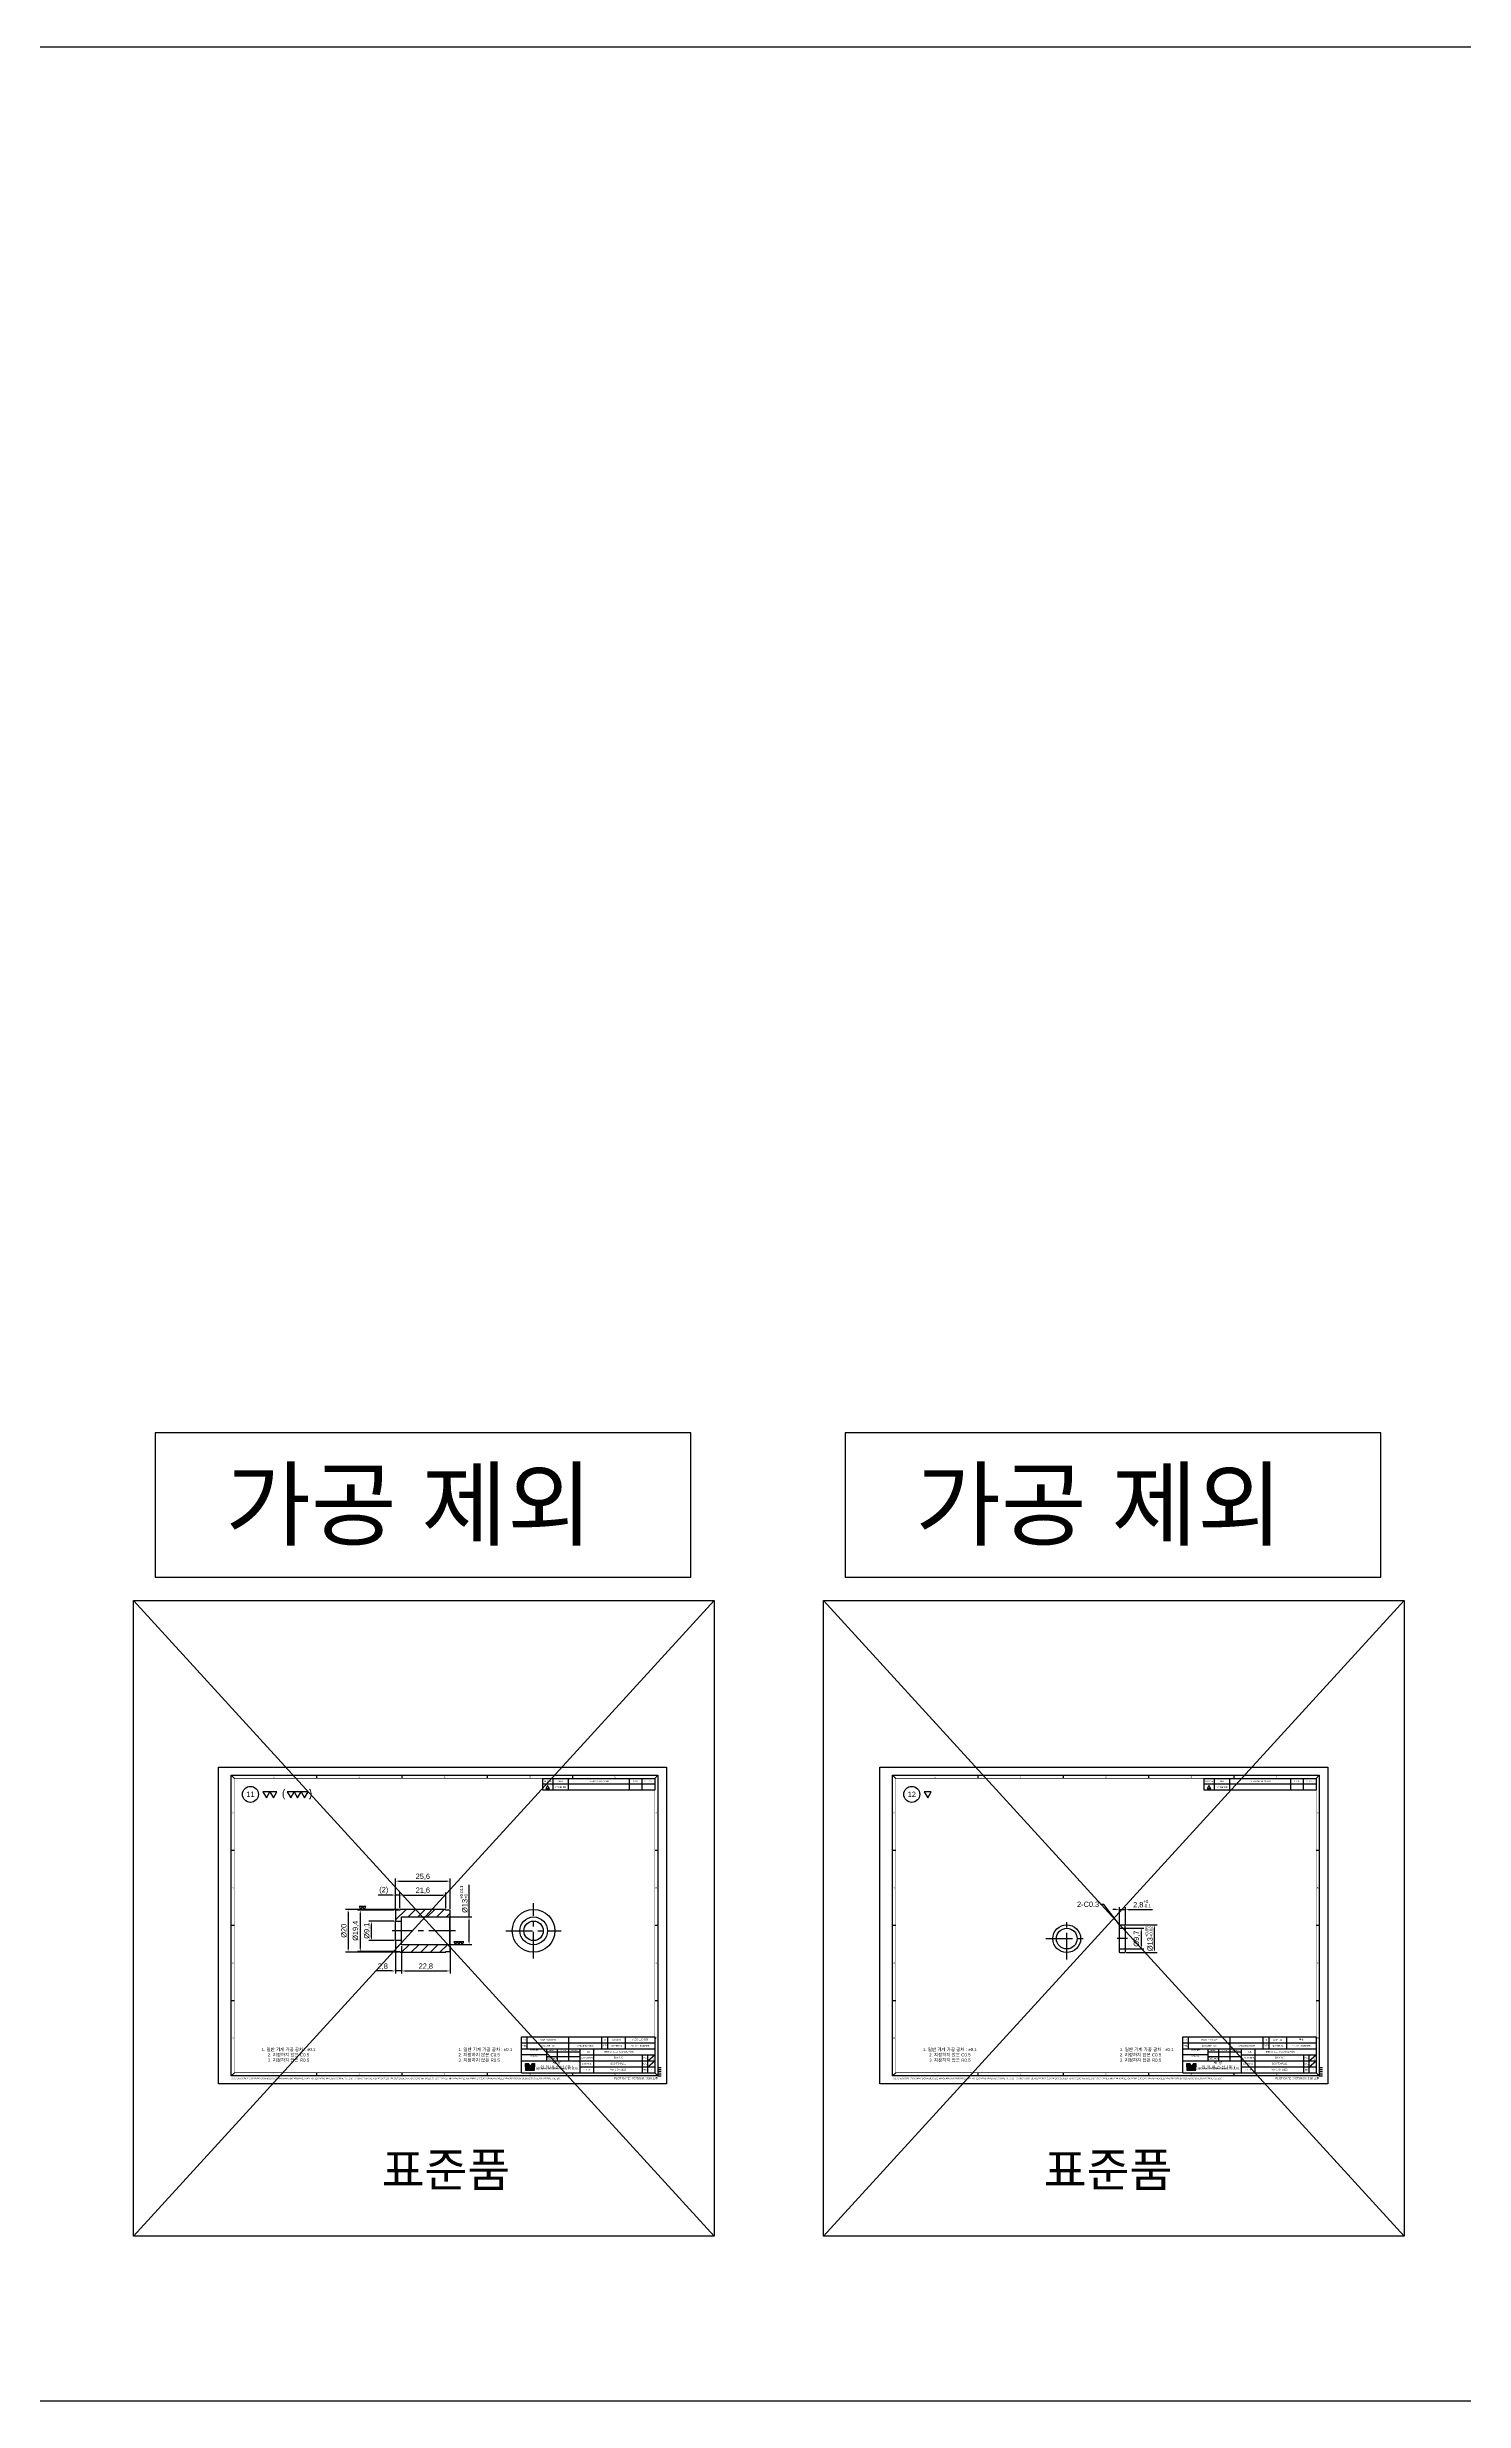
# Model space of a CAD drawing. Header units: inches. Extents: x 0 to 23821, y 0 to 11279.
# Drawn here: x 21374 to 22038, y 1770 to 2874 of the extents above; entities that cross this region are included whole.
import ezdxf
from ezdxf.enums import TextEntityAlignment as Align

# ---------------------------------------------------------------- set-up
doc = ezdxf.new("R2010")
doc.units = ezdxf.units.IN
doc.header["$LTSCALE"] = 10
doc.header["$MEASUREMENT"] = 0
for name, pattern in [('CENTER', [2, 1.25, -0.25, 0.25, -0.25]), ('HIDDEN', [0.375, 0.25, -0.125]), ('PHANTOM', [2.5, 1.25, -0.25, 0.25, -0.25, 0.25, -0.25])]:
    doc.linetypes.add(name, pattern=pattern)
doc.layers.get('Defpoints').update_dxf_attribs({"color": 8})
for name, color, linetype in [('11', 1, 'CENTER'), ('22', 2, 'HIDDEN'), ('66', 6, 'PHANTOM'), ('T', 3, 'Continuous'), ('V', 1, 'Continuous')]:
    doc.layers.add(name, color=color, linetype=linetype)
doc.styles.add('ROMANS', font='romans.shx', dxfattribs={"width": 0.9, "bigfont": 'whgtxt.shx'})
doc.styles.add('SCI', font='')
doc.styles.get('SCI').set_extended_font_data('Gulim')
doc.dimstyles.new('SCH', dxfattribs={"dimtxt": 2.5, "dimasz": 2, "dimexe": 1.25, "dimexo": 0.625, "dimtad": 1, "dimdec": 8, "dimtxsty": 'SCI', "dimcen": 2.5, "dimclrd": 4, "dimclre": 4, "dimclrt": 7, "dimadec": 8, "dimazin": 2, "dimtfac": 1, "dimtdec": 8, "dimtmove": 0, "dimatfit": 3, "dimfxl": 1, "dimarcsym": 0})

# ---------------------------------------------------------------- blocks, each defined once
blk = doc.blocks.new('A$C5b8731fd')
for p, q in [((0, 0), (-2.3, -3.9)), ((2.3, -3.9), (0, 0)), ((-2.3, -3.9), (2.3, -3.9))]:
    blk.add_line(p, q)
blk = doc.blocks.new('*U638')
at = {"color": 2}
for points in [[(0, 0), (1.5, 2.6), (-1.5, 2.6)], [(3, 0), (4.5, 2.6), (1.5, 2.6)], [(10.5, 0), (12, 2.6), (9, 2.6)], [(13.5, 0), (15, 2.6), (12, 2.6)], [(16.5, 0), (18, 2.6), (15, 2.6)]]:
    blk.add_lwpolyline(points, close=True, dxfattribs=at)
at = {"color": 2, "style": 'ROMANS', "width": 0.8}
for s, p in [('(', (7.5, 1.7)), (')', (19.1, 1.7))]:
    blk.add_text(s, height=2.84, dxfattribs=at).set_placement(p, align=Align.MIDDLE_CENTER)
blk = doc.blocks.new('SECHANG TITLE')
h = blk.add_hatch(color=162)
h.dxf.hatch_style = 1
h.paths.add_polyline_path([(6.1, -25.1), (4.2, -25.1), (4.2, -27.9), (7.9, -27.9)])
h.paths.add_polyline_path([(12.1, -25.1), (10.2, -25.1), (8.3, -27.9), (12.1, -27.9)])
h.paths.add_polyline_path([(12.1, -28.1), (4.2, -28.1), (4.2, -30.9), (12.1, -30.9)])
at = {"color": 3}
for p, q in [((125, 0), (125, -33.6)), ((0, -5.6), (125, -5.6)), ((0, -33.6), (0, -5.6)), ((0, -11.2), (125, -11.2)), ((23.5, -16.8), (0, -16.8)), ((5.5, -11.2), (5.5, -5.6)), ((23.5, -11.2), (23.5, -22.4)), ((23.5, -14.2), (55, -14.2)), ((23.5, -18.3), (55, -18.3)), ((34, -22.4), (34, -11.2)), ((44.5, -22.4), (44.5, -5.6)), ((55, -33.6), (55, -11.2)), ((55, -16.8), (125, -16.8)), ((68, -33.6), (68, -11.2)), ((75.5, -11.2), (75.5, -5.6)), ((81, -11.2), (81, -5.6)), ((97.5, -11.2), (97.5, -5.6)), ((113.5, -33.6), (113.5, -16.8)), ((118.5, -22.4), (125, -16.8)), ((118.5, -33.6), (118.5, -16.8)), ((0, -22.4), (125, -22.4)), ((0, -33.6), (125, -33.6)), ((55, -28), (125, -28)), ((118.5, -28), (125, -22.4))]:
    blk.add_line(p, q, dxfattribs=at)
for p, q in [((4, -28), (4, -24.9)), ((4, -24.9), (6.2, -24.9)), ((4, -28), (4, -31.1)), ((4, -31.1), (12.3, -31.1)), ((4.2, -27.9), (4.2, -25.1)), ((4.2, -25.1), (6.1, -25.1)), ((7.9, -27.9), (4.2, -27.9)), ((12.1, -28.1), (4.2, -28.1)), ((4.2, -28.1), (4.2, -30.9)), ((4.2, -30.9), (12.1, -30.9)), ((6.1, -25.1), (7.9, -27.9)), ((6.2, -24.9), (8.1, -27.8)), ((10.1, -24.9), (8.1, -27.8)), ((10.2, -25.1), (8.3, -27.9)), ((12.1, -27.9), (8.3, -27.9)), ((10.1, -24.9), (12.3, -24.9)), ((10.2, -25.1), (12.1, -25.1)), ((12.1, -25.1), (12.1, -27.9)), ((12.1, -30.9), (12.1, -28.1)), ((12.3, -24.9), (12.3, -28)), ((12.3, -31.1), (12.3, -28))]:
    blk.add_line(p, q)
at = {"attachment_point": 5, "style": 'SCI'}
for s, insert, char_height, width in [('ITEM', (2.8, -8.4), 1.5, 5.5), (' PROJECT No.', (11.8, -18.2), 1, 23.5), (' CUSTOMER', (11.8, -12.6), 1, 23.5), ('DESCRIPTION', (25, -8.4), 1.5, 39), ('DESIGN', (28.8, -12.7), 1, 10.5), ('CHECK', (39.3, -12.7), 1, 10.5), ('APPROVE', (49.8, -12.7), 1, 10.5), ('SPECIFICATION', (60, -8.4), 1.5, 31), ('SUB SCRIPE', (61.5, -19.6), 1.5, 13), ('TITLE', (61.5, -14), 1.5, 13), ("Q'TY", (78.3, -8.4), 1.5, 5.5), ('MATERIAL', (89.2, -8.4), 1.5, 16.5), ('FINISH / REMARK', (111.2, -8.4), 1.5, 27.5), (' PAGE', (116, -19.6), 1, 5), ('{\\fGulim|b1|i0|c129|p50;\\T1.45;세창 인터내쇼날(주)}', (33.6, -26.7), 2.5, 38.733), ('{\\fGulim|b1|i0|c129|p50;\\T1.05;SECHANG INTERNATIONAL CO., LTD.}', (33.6, -29.8), 1.5, 38.733), ('DWG No.', (61.5, -25.2), 1.5, 13), ('REF No.', (61.5, -30.8), 1.5, 13), ('SCALE', (116, -25.2), 1, 5), ('REV', (116, -30.8), 1, 5)]:
    blk.add_mtext(s, dxfattribs=dict(at, insert=insert, char_height=char_height, width=width))
blk = doc.blocks.new('SECHANG REV')
at = {"color": 7}
blk.add_line((-52.5, 0), (-52.5, 5.5), dxfattribs=at)
blk.add_line((52.5, 0), (-52.5, 0))
at = {"color": 3}
for p, q in [((-43, 5.5), (-43, 0)), ((-28.5, 5.5), (-28.5, 0)), ((28.5, 5.5), (28.5, 0)), ((40.5, 5.5), (40.5, 0)), ((52.5, 5.5), (52.5, 0))]:
    blk.add_line(p, q, dxfattribs=at)
blk = doc.blocks.new('SECHANG A3')
at = {"color": 2}
for p, q in [((-198, 289.5), (-195, 286.5)), ((-118, 289.5), (-118, 286.5)), ((-38, 289.5), (-38, 286.5)), ((42, 289.5), (42, 286.5)), ((122, 289.5), (122, 286.5)), ((202, 289.5), (199, 286.5)), ((-195, 10.5), (-198, 7.5)), ((-118, 10.5), (-118, 7.5)), ((-38, 10.5), (-38, 7.5)), ((42, 10.5), (42, 7.5)), ((122, 10.5), (122, 7.5)), ((199, 10.5), (202, 7.5))]:
    blk.add_line(p, q, dxfattribs=at)
at = {"color": 3}
blk.add_line((94, 286.5), (199, 286.5), dxfattribs=at)
for p, q in [((-198, 219), (-195, 219)), ((199, 219), (202, 219)), ((-195, 148.5), (-198, 148.5)), ((202, 148.5), (199, 148.5)), ((-195, 78), (-198, 78)), ((202, 78), (199, 78)), ((202, 15.5), (205, 15.5))]:
    blk.add_line(p, q)
at = {"color": 1}
blk.add_lwpolyline([(-210, 297), (210, 297), (210, 0), (-210, 0)], close=True, dxfattribs=at)
at = {"color": 2}
blk.add_lwpolyline([(-198, 289.5), (202, 289.5), (202, 7.5), (-198, 7.5)], close=True, dxfattribs=at)
at = {"const_width": 0.4}
blk.add_lwpolyline([(-195, 286.5), (199, 286.5), (199, 10.5), (-195, 10.5)], close=True, dxfattribs=at)
at = {"layer": '11', "ltscale": 5}
blk.add_line((202, 11.5), (205, 11.5), dxfattribs=at)
at = {"layer": '22', "ltscale": 5}
blk.add_line((202, 13.5), (205, 13.5), dxfattribs=at)
at = {"layer": '66', "ltscale": 3}
blk.add_line((202, 9.5), (205, 9.5), dxfattribs=at)
at = {"layer": 'T'}
blk.add_line((202, 7.5), (205, 7.5), dxfattribs=at)
for name, p in [('SECHANG REV', (146.5, 281)), ('SECHANG TITLE', (74, 44.1))]:
    blk.add_blockref(name, p)
at = {"linetype": 'Continuous', "style": 'SCI'}
blk.add_text('PLOT DATE : 2023/5/31/ 3:50 오후', height=1.92, dxfattribs=at).set_placement((201.9, 4.2), align=Align.RIGHT)
at = {"color": 2, "style": 'SCI'}
for s, insert, char_height, width, attachment_point in [('1', (-158, 288), 1.7, 80, 5), ('2', (-78, 288), 1.7, 80, 5), ('3', (2, 288), 1.7, 80, 5), ('4', (82, 288), 1.7, 80, 5), ('5', (162, 288), 1.7, 80, 5), ('A', (-196.5, 254.3), 1.7, 3, 5), ('A', (200.5, 254.3), 1.7, 3, 5), ('B', (-196.5, 183.8), 1.7, 3, 5), ('B', (200.5, 183.8), 1.7, 3, 5), ('C', (-196.5, 113.3), 1.7, 3, 5), ('C', (200.5, 113.3), 1.7, 3, 5), ('D', (-196.5, 42.8), 1.7, 3, 5), ('1. 일반 기계 가공 공차 : ±0.1\\P2. 지정하지 않은 C0.5\\P3. 지정하지 않은 R0.5', (15, 27.1), 3, 83.582, 4), ('2025.04.03', (102.8, 23.8), 1.5, 10.5, 5), ('TIMING BELT CONVEYOR', (164.8, 30.1), 1.7, 45.5, 5), ('\\pi1.42726;1', (195.8, 23.1), 1.5, 3.25, 4), ('D', (200.5, 42.8), 1.7, 3, 5), ('1', (-158, 9), 1.7, 80, 5), ('2', (-78, 9), 1.7, 80, 5), ('3', (2, 9), 1.7, 80, 5), ('4', (82, 9), 1.7, 80, 5), ('5', (162, 9), 1.7, 80, 5)]:
    blk.add_mtext(s, dxfattribs=dict(at, insert=insert, char_height=char_height, width=width, attachment_point=attachment_point))
at = {"char_height": 1.5, "attachment_point": 5, "style": 'SCI'}
for s, insert, width in [('REV.No', (98.8, 283.7), 9.5), ('DATE', (110.8, 283.7), 14.5), ('REVISION RECORD', (146.5, 283.7), 57), ('SIGN', (181, 283.7), 12), ('CHECK', (193, 283.7), 12)]:
    blk.add_mtext(s, dxfattribs=dict(at, insert=insert, width=width))
at = {"color": 3, "insert": (-198, 5), "char_height": 1.5, "width": 400.024, "attachment_point": 4, "style": 'SCI'}
blk.add_mtext('{\\fArial|b0|i1|c0|p34;THIS DRAWING CONTAINS CONFIDENTIAL INFORMATION PROPRIETARY TO SECHANG INTERNATIONAL Co., Ltd.   IT MUST NOT BE REPRODUCED OR DISCLOSED TO OTHERS OR USED IN  ANY OTHER WAY IN WHOLE OR PART EXCEPT AN AUTHORIZED IN WRITING BY SECHANG INTERNATIONAL Co., Ltd.  }', dxfattribs=at)
blk = doc.blocks.new('A$C22515e4a')
at = {"color": 3}
for p, q in [((0, 0), (125, 0)), ((0, -5.6), (0, 0)), ((5.5, -5.6), (5.5, 0)), ((44.5, -5.6), (44.5, 0)), ((75.5, -5.6), (75.5, 0)), ((81, -5.6), (81, 0)), ((97.5, -5.6), (97.5, 0)), ((125, 0), (125, -5.6))]:
    blk.add_line(p, q, dxfattribs=at)
blk = doc.blocks.new('*U603')
at = {"color": 2}
for points in [[(0, 0), (1.5, 2.6), (-1.5, 2.6)], [(3, 0), (4.5, 2.6), (1.5, 2.6)], [(6, 0), (7.5, 2.6), (4.5, 2.6)]]:
    blk.add_lwpolyline(points, close=True, dxfattribs=at)
blk = doc.blocks.new('V1A$Cd10af1bb')
h = blk.add_hatch()
h.set_pattern_fill('ANSI31', color=3)
h.set_pattern_definition([(45, (-62939.594, -14904.21), (-2.24506403, 2.24506403), [])])
h.paths.add_polyline_path([(-23.5, 10), (-23.5, 9.7), (-25.5, 9.7), (-25.5, 4.55), (-22.7, 4.55), (-22.7, 6.5), (-0.2, 6.5), (0.1, 6.8), (0.1, 9.7), (-1.9, 9.7), (-1.9, 10)])
h.paths.add_polyline_path([(-22.7, -6.5), (-22.7, -4.55), (-25.5, -4.55), (-25.5, -9.7), (-23.5, -9.7), (-23.5, -10), (-1.9, -10), (-1.9, -9.7), (0.1, -9.7), (0.1, -6.8), (-0.2, -6.5)])
for p, q in [((-23.5, 9.7), (-25.5, 9.7)), ((-25.5, 9.7), (-25.5, 4.55)), ((-25.5, 4.55), (-22.7, 4.55)), ((-25.5, -4.55), (-25.5, 4.55)), ((-1.9, 10), (-23.5, 10)), ((-23.5, 10), (-23.5, 9.7)), ((-22.7, 4.55), (-22.7, 6.5)), ((-22.7, 6.5), (-0.2, 6.5)), ((-22.7, -4.55), (-22.7, 4.55)), ((-1.9, 9.7), (-1.9, 10)), ((0.1, 9.7), (-1.9, 9.7)), ((-0.2, 6.5), (0.1, 6.8)), ((-0.2, 6.5), (-0.2, -6.5)), ((0.1, 6.8), (0.1, 9.7)), ((0.1, -6.8), (0.1, 6.8)), ((-22.7, -4.55), (-25.5, -4.55)), ((-25.5, -4.55), (-25.5, -9.7)), ((-25.5, -9.7), (-23.5, -9.7)), ((-23.5, -9.7), (-23.5, -10)), ((-23.5, -10), (-1.9, -10)), ((-22.7, -6.5), (-22.7, -4.55)), ((-0.2, -6.5), (-22.7, -6.5)), ((-1.9, -10), (-1.9, -9.7)), ((-1.9, -9.7), (0.1, -9.7)), ((0.1, -6.8), (-0.2, -6.5)), ((0.1, -9.7), (0.1, -6.8))]:
    blk.add_line(p, q)
at = {"layer": '11'}
blk.add_line((2.67, 0), (-27.09, 0), dxfattribs=at)
blk = doc.blocks.new('V1A$C041f8d07')
for radius in [10, 6.5, 4.55]:
    blk.add_circle((0, 0), radius)
at = {"layer": '11'}
for p, q in [((0, -13), (0, 13)), ((-13, 0), (13, 0))]:
    blk.add_line(p, q, dxfattribs=at)
blk = doc.blocks.new('*D1042')
at = {"color": 4, "lineweight": -2, "transparency": 16777216}
for p, q in [((21539, 2001.5), (21539, 2008.9)), ((21560.6, 2001.5), (21560.6, 2008.9)), ((21540.5, 2007.6), (21559.1, 2007.6))]:
    blk.add_line(p, q, dxfattribs=at)
at = {"color": 4, "transparency": 16777216}
for points in [[(21540.5, 2007.9), (21540.5, 2007.4), (21539, 2007.6)], [(21559.1, 2007.9), (21559.1, 2007.4), (21560.6, 2007.6)]]:
    blk.add_solid(points, dxfattribs=at)
at = {"layer": 'Defpoints', "color": 0, "transparency": 16777216}
for p in [(21539, 2000.9), (21560.6, 2007.6), (21560.6, 2000.9)]:
    blk.add_point(p, dxfattribs=at)
at = {"color": 7, "transparency": 16777216, "insert": (21549.8, 2009.7), "char_height": 2.5, "attachment_point": 5, "style": 'SCI'}
blk.add_mtext('21,6', dxfattribs=at)
blk = doc.blocks.new('*D1043')
at = {"color": 4, "lineweight": -2, "transparency": 16777216}
for p, q in [((21537, 2001.2), (21537, 2015.4)), ((21538.5, 2014.2), (21561.1, 2014.2)), ((21562.6, 2001.2), (21562.6, 2015.4))]:
    blk.add_line(p, q, dxfattribs=at)
at = {"color": 4, "transparency": 16777216}
for points in [[(21538.5, 2014.4), (21538.5, 2013.9), (21537, 2014.2)], [(21561.1, 2014.4), (21561.1, 2013.9), (21562.6, 2014.2)]]:
    blk.add_solid(points, dxfattribs=at)
at = {"layer": 'Defpoints', "color": 0, "transparency": 16777216}
for p in [(21562.6, 2014.2), (21537, 2000.6), (21562.6, 2000.6)]:
    blk.add_point(p, dxfattribs=at)
at = {"color": 7, "transparency": 16777216, "insert": (21549.8, 2016.2), "char_height": 2.5, "attachment_point": 5, "style": 'SCI'}
blk.add_mtext('25,6', dxfattribs=at)
blk = doc.blocks.new('*D1044')
at = {"color": 4, "lineweight": -2, "transparency": 16777216}
for p, q in [((21537, 1985.7), (21537, 1970.8)), ((21539.8, 1983.7), (21539.8, 1970.8)), ((21535.5, 1972.1), (21528.1, 1972.1)), ((21539.8, 1972.1), (21537, 1972.1)), ((21541.3, 1972.1), (21542.8, 1972.1))]:
    blk.add_line(p, q, dxfattribs=at)
at = {"color": 4, "transparency": 16777216}
for points in [[(21535.5, 1972.3), (21535.5, 1971.8), (21537, 1972.1)], [(21541.3, 1972.3), (21541.3, 1971.8), (21539.8, 1972.1)]]:
    blk.add_solid(points, dxfattribs=at)
at = {"layer": 'Defpoints', "color": 0, "transparency": 16777216}
for p in [(21537, 1986.3), (21539.8, 1984.4), (21537, 1972.1)]:
    blk.add_point(p, dxfattribs=at)
at = {"color": 7, "transparency": 16777216, "insert": (21531, 1974.1), "char_height": 2.5, "attachment_point": 5, "style": 'SCI'}
blk.add_mtext('2,8', dxfattribs=at)
blk = doc.blocks.new('*D1045')
at = {"color": 4, "lineweight": -2, "transparency": 16777216}
for p, q in [((21539.8, 1983.7), (21539.8, 1970.8)), ((21562.6, 1983.7), (21562.6, 1970.8)), ((21541.3, 1972.1), (21561.1, 1972.1))]:
    blk.add_line(p, q, dxfattribs=at)
at = {"color": 4, "transparency": 16777216}
for points in [[(21541.3, 1972.3), (21541.3, 1971.8), (21539.8, 1972.1)], [(21561.1, 1972.3), (21561.1, 1971.8), (21562.6, 1972.1)]]:
    blk.add_solid(points, dxfattribs=at)
at = {"layer": 'Defpoints', "color": 0, "transparency": 16777216}
for p in [(21539.8, 1984.4), (21562.6, 1984.4), (21562.6, 1972.1)]:
    blk.add_point(p, dxfattribs=at)
at = {"color": 7, "transparency": 16777216, "insert": (21551.2, 1974.1), "char_height": 2.5, "attachment_point": 5, "style": 'SCI'}
blk.add_mtext('22,8', dxfattribs=at)
blk = doc.blocks.new('*D1046')
at = {"color": 4, "lineweight": -2, "transparency": 16777216}
for p, q in [((21571.5, 1997.4), (21571.5, 2012.5)), ((21562.9, 1997.4), (21572.7, 1997.4)), ((21571.5, 1985.9), (21571.5, 1995.9)), ((21562.9, 1984.4), (21572.7, 1984.4))]:
    blk.add_line(p, q, dxfattribs=at)
at = {"color": 4, "transparency": 16777216}
for points in [[(21571.2, 1995.9), (21571.7, 1995.9), (21571.5, 1997.4)], [(21571.2, 1985.9), (21571.7, 1985.9), (21571.5, 1984.4)]]:
    blk.add_solid(points, dxfattribs=at)
at = {"layer": 'Defpoints', "color": 0, "transparency": 16777216}
for p in [(21562.3, 1997.4), (21571.5, 1997.4), (21562.3, 1984.4)]:
    blk.add_point(p, dxfattribs=at)
at = {"color": 7, "transparency": 16777216, "insert": (21569, 2005.7), "char_height": 2.5, "attachment_point": 5, "rotation": 90, "style": 'SCI'}
blk.add_mtext('%%c13{\\H0.59x;\\S+0.011^ +0;}', dxfattribs=at)
blk = doc.blocks.new('*D1047')
at = {"color": 4, "lineweight": -2, "transparency": 16777216}
for p, q in [((21536.4, 1995.4), (21524.5, 1995.4)), ((21525.8, 1987.8), (21525.8, 1993.9)), ((21536.4, 1986.3), (21524.5, 1986.3))]:
    blk.add_line(p, q, dxfattribs=at)
at = {"color": 4, "transparency": 16777216}
for points in [[(21525.5, 1993.9), (21526, 1993.9), (21525.8, 1995.4)], [(21525.5, 1987.8), (21526, 1987.8), (21525.8, 1986.3)]]:
    blk.add_solid(points, dxfattribs=at)
at = {"layer": 'Defpoints', "color": 0, "transparency": 16777216}
for p in [(21525.8, 1995.4), (21537, 1995.4), (21537, 1986.3)]:
    blk.add_point(p, dxfattribs=at)
at = {"color": 7, "transparency": 16777216, "insert": (21523.7, 1990.9), "char_height": 2.5, "attachment_point": 5, "rotation": 90, "style": 'SCI'}
blk.add_mtext('%%c9,1', dxfattribs=at)
blk = doc.blocks.new('*D1048')
at = {"color": 4, "lineweight": -2, "transparency": 16777216}
for p, q in [((21536.4, 2000.6), (21519.2, 2000.6)), ((21520.5, 1999.1), (21520.5, 1982.7)), ((21536.4, 1981.2), (21519.2, 1981.2))]:
    blk.add_line(p, q, dxfattribs=at)
at = {"color": 4, "transparency": 16777216}
for points in [[(21520.2, 1999.1), (21520.7, 1999.1), (21520.5, 2000.6)], [(21520.2, 1982.7), (21520.7, 1982.7), (21520.5, 1981.2)]]:
    blk.add_solid(points, dxfattribs=at)
at = {"layer": 'Defpoints', "color": 0, "transparency": 16777216}
for p in [(21537, 2000.6), (21520.5, 1981.2), (21537, 1981.2)]:
    blk.add_point(p, dxfattribs=at)
at = {"color": 7, "transparency": 16777216, "insert": (21518.4, 1990.9), "char_height": 2.5, "attachment_point": 5, "rotation": 90, "style": 'SCI'}
blk.add_mtext('%%c19,4', dxfattribs=at)
blk = doc.blocks.new('*D767')
at = {"color": 4, "lineweight": -2, "transparency": 16777216}
for p, q in [((21537, 2001.2), (21537, 2008.9)), ((21539, 2001.5), (21539, 2008.9)), ((21535.5, 2007.6), (21528.9, 2007.6)), ((21539, 2007.6), (21537, 2007.6)), ((21540.5, 2007.6), (21542, 2007.6))]:
    blk.add_line(p, q, dxfattribs=at)
at = {"color": 4, "transparency": 16777216}
for points in [[(21535.5, 2007.9), (21535.5, 2007.4), (21537, 2007.6)], [(21540.5, 2007.9), (21540.5, 2007.4), (21539, 2007.6)]]:
    blk.add_solid(points, dxfattribs=at)
at = {"layer": 'Defpoints', "color": 0, "transparency": 16777216}
for p in [(21537, 2007.6), (21537, 2000.6), (21539, 2000.9)]:
    blk.add_point(p, dxfattribs=at)
at = {"color": 7, "transparency": 16777216, "insert": (21531.5, 2009.8), "char_height": 2.5, "attachment_point": 5, "style": 'SCI'}
blk.add_mtext('(2)', dxfattribs=at)
blk = doc.blocks.new('*D1049')
at = {"color": 4, "lineweight": -2, "transparency": 16777216}
for p, q in [((21538.4, 2000.9), (21513.5, 2000.9)), ((21514.8, 1999.4), (21514.8, 1982.4)), ((21538.4, 1980.9), (21513.5, 1980.9))]:
    blk.add_line(p, q, dxfattribs=at)
at = {"color": 4, "transparency": 16777216}
for points in [[(21514.5, 1999.4), (21515, 1999.4), (21514.8, 2000.9)], [(21514.5, 1982.4), (21515, 1982.4), (21514.8, 1980.9)]]:
    blk.add_solid(points, dxfattribs=at)
at = {"layer": 'Defpoints', "color": 0, "transparency": 16777216}
for p in [(21539, 2000.9), (21514.8, 1980.9), (21539, 1980.9)]:
    blk.add_point(p, dxfattribs=at)
at = {"color": 7, "transparency": 16777216, "insert": (21512.8, 1990.9), "char_height": 2.5, "attachment_point": 5, "rotation": 90, "style": 'SCI'}
blk.add_mtext('%%c20', dxfattribs=at)
blk = doc.blocks.new('*U601')
at = {"color": 2}
for points in [[(0, 0), (1.5, 2.6), (-1.5, 2.6)], [(3, 0), (4.5, 2.6), (1.5, 2.6)]]:
    blk.add_lwpolyline(points, close=True, dxfattribs=at)
blk = doc.blocks.new('*U568')
at = {"color": 2}
blk.add_lwpolyline([(0, 0), (1.5, 2.6), (-1.5, 2.6)], close=True, dxfattribs=at)
blk = doc.blocks.new('V1A$C53e4dd0f')
for radius in [6.5, 4.85]:
    blk.add_circle((0, 0), radius)
at = {"layer": '11'}
for p, q in [((-9.75, 0), (9.75, 0)), ((0, -9.75), (0, 9.75))]:
    blk.add_line(p, q, dxfattribs=at)
blk = doc.blocks.new('*D763')
at = {"color": 4, "lineweight": -2, "transparency": 16777216}
for p, q in [((21879.5, 1992.1), (21887.8, 1992.1)), ((21886.6, 1983.9), (21886.6, 1990.6)), ((21879.5, 1982.4), (21887.8, 1982.4))]:
    blk.add_line(p, q, dxfattribs=at)
at = {"color": 4, "transparency": 16777216}
for points in [[(21886.3, 1990.6), (21886.8, 1990.6), (21886.6, 1992.1)], [(21886.3, 1983.9), (21886.8, 1983.9), (21886.6, 1982.4)]]:
    blk.add_solid(points, dxfattribs=at)
at = {"layer": 'Defpoints', "color": 0, "transparency": 16777216}
for p in [(21878.9, 1992.1), (21886.6, 1992.1), (21878.9, 1982.4)]:
    blk.add_point(p, dxfattribs=at)
at = {"color": 7, "transparency": 16777216, "insert": (21884.5, 1987.2), "char_height": 2.5, "attachment_point": 5, "rotation": 90, "style": 'SCI'}
blk.add_mtext('%%c9,7', dxfattribs=at)
blk = doc.blocks.new('*D764')
at = {"color": 4, "lineweight": -2, "transparency": 16777216}
for p, q in [((21879.5, 1993.7), (21894, 1993.7)), ((21892.7, 1982.2), (21892.7, 1992.2)), ((21879.5, 1980.7), (21894, 1980.7))]:
    blk.add_line(p, q, dxfattribs=at)
at = {"color": 4, "transparency": 16777216}
for points in [[(21892.5, 1992.2), (21893, 1992.2), (21892.7, 1993.7)], [(21892.5, 1982.2), (21893, 1982.2), (21892.7, 1980.7)]]:
    blk.add_solid(points, dxfattribs=at)
at = {"layer": 'Defpoints', "color": 0, "transparency": 16777216}
for p in [(21878.9, 1993.7), (21892.7, 1993.7), (21878.9, 1980.7)]:
    blk.add_point(p, dxfattribs=at)
at = {"color": 7, "transparency": 16777216, "insert": (21890.2, 1987.2), "char_height": 2.5, "attachment_point": 5, "rotation": 90, "style": 'SCI'}
blk.add_mtext('%%c13{\\H0.59x;\\S+0.05^ +0.02;}', dxfattribs=at)
blk = doc.blocks.new('*D765')
at = {"color": 4, "lineweight": -2, "transparency": 16777216}
for p, q in [((21874.8, 2000.8), (21873.3, 2000.8)), ((21876.3, 1993.7), (21876.3, 2002)), ((21876.3, 2000.8), (21879.1, 2000.8)), ((21879.1, 1993.7), (21879.1, 2002)), ((21880.6, 2000.8), (21891.8, 2000.8))]:
    blk.add_line(p, q, dxfattribs=at)
at = {"color": 4, "transparency": 16777216}
for points in [[(21874.8, 2001), (21874.8, 2000.5), (21876.3, 2000.8)], [(21880.6, 2001), (21880.6, 2000.5), (21879.1, 2000.8)]]:
    blk.add_solid(points, dxfattribs=at)
at = {"layer": 'Defpoints', "color": 0, "transparency": 16777216}
for p in [(21879.1, 2000.8), (21876.3, 1993.1), (21879.1, 1993.1)]:
    blk.add_point(p, dxfattribs=at)
at = {"color": 7, "transparency": 16777216, "insert": (21886.9, 2003.4), "char_height": 2.5, "attachment_point": 5, "style": 'SCI'}
blk.add_mtext('2,8{\\H0.59x;\\S+0^ -0.1;}', dxfattribs=at)
blk = doc.blocks.new('A$C7eda0a6f')
for p, q in [((-3.8, 6.3), (-3.6, 6.5)), ((-3.8, 6.3), (-3.8, -6.3)), ((-3.6, 4.85), (-3.8, 5.05)), ((-3.8, 5.05), (-3.8, -5.05)), ((-3.6, 6.5), (-1.2, 6.5)), ((-3.6, 4.85), (-1.2, 4.85)), ((-1, 6.3), (-1.2, 6.5)), ((-1.2, 4.85), (-1, 5.05)), ((-1, 5.05), (-1, 6.3)), ((-1, 5.05), (-1, -5.05)), ((-3.6, -4.85), (-3.8, -5.05)), ((-3.8, -6.3), (-3.6, -6.5)), ((-3.6, -4.85), (-1.2, -4.85)), ((-3.6, -6.5), (-1.2, -6.5)), ((-1.2, -4.85), (-1, -5.05)), ((-1, -6.3), (-1.2, -6.5)), ((-1, -5.05), (-1, -6.3))]:
    blk.add_line(p, q)
at = {"layer": '11'}
blk.add_line((0, 0), (-4.8, 0), dxfattribs=at)

msp = doc.modelspace()

# ---------------------------------------------------------------- linework, layer by layer
msp.add_lwpolyline([(16750, 1770.46366694), (23820.81798648, 1770.46366694), (23820.81798648, 2874.08069523), (16750, 2874.08069523)], close=True)
for centre in [(21469, 2054.86632666), (21779, 2054.86632666)]:
    msp.add_circle(centre, 3.75)
at = {"layer": 'V'}
for p, q in [((21414.18458123, 2145.71025841), (21686.40345251, 1847.70465967)), ((21414.18458123, 1847.70465967), (21686.40345251, 2145.71025841)), ((21737.64067724, 2145.71025841), (22009.85954851, 1847.70465967)), ((21737.64067724, 1847.70465967), (22009.85954851, 2145.71025841))]:
    msp.add_line(p, q, dxfattribs=at)
for points in [[(21424.3202407, 2224.37271706), (21424.3202407, 2156.62304995), (21675.48153309, 2156.62304995), (21675.48153309, 2224.37271706)], [(21747.77633671, 2224.37271706), (21747.77633671, 2156.62304995), (21998.9376291, 2156.62304995), (21998.9376291, 2224.37271706)], [(21414.18458123, 2145.71025841), (21686.40345251, 2145.71025841), (21686.40345251, 1847.70465967), (21414.18458123, 1847.70465967)], [(21737.64067724, 2145.71025841), (22009.85954851, 2145.71025841), (22009.85954851, 1847.70465967), (21737.64067724, 1847.70465967)]]:
    msp.add_lwpolyline(points, close=True, dxfattribs=at)

# ---------------------------------------------------------------- block references
for name, p, xscale, yscale, zscale in [('SECHANG A3', (21559, 1919.11632666), 0.5, 0.5, 0.5), ('SECHANG A3', (21869, 1919.11632666), 0.5, 0.5, 0.5), ('*U638', (21476.47109874, 2053.27735565), 1.083333333333445, 1.083333333333445, 1.083333333333445), ('SECHANG REV', (21632.25, 2056.86632666), 0.5, 0.5, 0.5), ('A$C5b8731fd', (21608.30451915, 2059.03272671), 0.3999999999999999, 0.3999999999999999, 0.3999999999999999), ('*U568', (21786.47109874, 2053.27735565), 1.083333333333445, 1.083333333333445, 1.083333333333445), ('SECHANG REV', (21942.25, 2056.86632666), 0.5, 0.5, 0.5), ('A$C5b8731fd', (21918.30451915, 2059.03272671), 0.3999999999999999, 0.3999999999999999, 0.3999999999999999), ('*U601', (21520.76077585, 2000.86857483), 0.5296724678413702, 0.5296724678413702, 0.5296724678413702), ('*U603', (21565.0696155, 1984.38910921), 0.5296724678413702, 0.5296724678413702, 0.5296724678413702), ('A$C22515e4a', (21596, 1941.16632666), 0.5, 0.5, 0.5), ('A$C22515e4a', (21906, 1941.16632666), 0.5, 0.5, 0.5)]:
    msp.add_blockref(name, p, dxfattribs=dict(xscale=xscale, yscale=yscale, zscale=zscale))
for name, p in [('V1A$Cd10af1bb', (21562.49597145, 1990.86857483)), ('V1A$C041f8d07', (21601.71398694, 1990.86857483)), ('V1A$C53e4dd0f', (21851.64627575, 1987.21559892)), ('A$C7eda0a6f', (21880.05208688, 1987.21559892))]:
    msp.add_blockref(name, p)

# ---------------------------------------------------------------- texts
at = {"color": 2, "style": 'SCI'}
for s, insert, char_height, width, attachment_point in [('11', (21469, 2054.86632666), 2.5, 7.5, 5), ('12', (21779, 2054.86632666), 2.5, 7.5, 5), ('1. 일반 기계 가공 공차 : ±0.1\\P2. 지정하지 않은 C0.5\\P3. 지정하지 않은 R0.5', (21486.83303359, 1932.65192822), 1.5, 41.7909183144, 5), ('11', (21597.375, 1939.76632666), 0.85, 2.75, 5), ('SUB ROLLER', (21608.5, 1939.76632666), 0.85, 19.5, 5), ('-', (21626, 1939.76632666), 0.85, 15.5, 5), ('4', (21635.125, 1939.76632666), 0.85, 2.75, 5), ('AL6061', (21640.625, 1939.76632666), 0.85, 8.25, 5), (' [Ver 1.0]', (21641.375, 1931.36632666), 0.85, 22.75, 5), ('하드아노다이징', (21651.625, 1939.76632666), 0.85, 13.75, 5), ('\\pi0.71363;1', (21655.25, 1932.06632666), 0.75, 1.625, 4), ('1. 일반 기계 가공 공차 : ±0.1\\P2. 지정하지 않은 C0.5\\P3. 지정하지 않은 R0.5', (21796.83303359, 1932.65192822), 1.5, 41.7909183144, 5), ('12', (21907.375, 1939.76632666), 0.85, 2.75, 5), ('ROLLER CAP', (21918.5, 1939.76632666), 0.85, 19.5, 5), ('-', (21936, 1939.76632666), 0.85, 15.5, 5), ('4', (21945.125, 1939.76632666), 0.85, 2.75, 5), ('ACETAL', (21950.625, 1939.76632666), 0.85, 8.25, 5), (' [Ver 1.0]', (21951.375, 1931.36632666), 0.85, 22.75, 5), ('흑색', (21961.625, 1939.76632666), 0.85, 13.75, 5), ('\\pi0.71363;1', (21965.25, 1932.06632666), 0.75, 1.625, 4), ('Ver 1.0 / 0423', (21641.375, 1925.76632666), 0.85, 22.75, 5), ('SC2-TB-P011', (21641.375, 1928.56632666), 0.85, 22.75, 5), ('\\pi0.71363;1', (21655.25, 1929.26632666), 0.75, 1.625, 4), ('\\pi1.39431;0', (21655.25, 1925.76632666), 0.75, 3.25, 4), ('Ver 1.0 / 0423', (21951.375, 1925.76632666), 0.85, 22.75, 5), ('SC2-TB-P012', (21951.375, 1928.56632666), 0.85, 22.75, 5), ('\\pi0.71363;1', (21965.25, 1929.26632666), 0.75, 1.625, 4), ('\\pi1.39431;0', (21965.25, 1925.76632666), 0.75, 3.25, 4), ('\\pi16.65776;표준품', (21513.84117116, 1886.85941475), 16, 94.7802370477, 1), ('\\pi16.65776;표준품', (21824.22156342, 1886.85941475), 16, 94.7802370477, 1)]:
    msp.add_mtext(s, dxfattribs=dict(at, insert=insert, char_height=char_height, width=width, attachment_point=attachment_point))
at = {"attachment_point": 5, "style": 'SCI'}
for s, insert, char_height, width in [('{\\fGulim|b0|i0|c129|p50;1}', (21608.30451915, 2058.05761202), 0.6, 1.8015447416), ('YY.MM.DD', (21614.375, 2058.21632666), 0.75, 7.25), ('-', (21632.25, 2058.21632666), 0.75, 28.5), ('-', (21649.5, 2058.21632666), 0.75, 6), ('-', (21655.5, 2058.21632666), 0.75, 6), ('{\\fGulim|b0|i0|c129|p50;1}', (21918.30451915, 2058.05761202), 0.6, 1.8015447416), ('YY.MM.DD', (21924.375, 2058.21632666), 0.75, 7.25), ('-', (21942.25, 2058.21632666), 0.75, 28.5), ('-', (21959.5, 2058.21632666), 0.75, 6), ('-', (21965.5, 2058.21632666), 0.75, 6)]:
    msp.add_mtext(s, dxfattribs=dict(at, insert=insert, char_height=char_height, width=width))
at = {"color": 7, "insert": (21866.82356197, 2002.02035261), "char_height": 2.5, "attachment_point": 9, "style": 'SCI'}
msp.add_mtext('2-C0.3', dxfattribs=at)
at = {"layer": 'V', "style": 'SCI'}
for p in [(21457.22445547, 2174.88137219), (21780.68055148, 2174.88137219)]:
    msp.add_text('가공 제외', height=32, dxfattribs=at).set_placement(p)

# ---------------------------------------------------------------- dimensions: what is measured, and where the dimension line sits
for base, p1, p2, text, picture, middle in [((21536.99597145, 2007.64004067), (21538.99597145, 2000.86857483), (21536.99597145, 2000.56857483), '(<>)', '*D767', (21531.47017251, 2009.83794347)), ((21879.05208688, 2000.79345437), (21876.25208688, 1993.11948942), (21879.05208688, 1993.11948942), '<>{\\H0.59x;\\S+0^ -0.1;}', '*D765', (21886.91402097, 2003.36332233))]:
    dim = msp.add_linear_dim(base=base, p1=p1, p2=p2, text=text, dimstyle='SCH', override={"dimasz": 1.5})
    dim.commit()
    dim.dimension.update_dxf_attribs({"geometry": picture, "text_midpoint": middle})
for base, p1, p2, picture, middle in [((21562.595971449, 2014.1854980851), (21536.995971449, 2000.5685748344), (21562.595971449, 2000.5685748344), '*D1043', (21549.795971449, 2016.2469161942)), ((21560.595971449, 2007.6400406705), (21538.995971449, 2000.8685748344), (21560.595971449, 2000.8685748344), '*D1042', (21549.795971449, 2009.7031232271)), ((21536.99597145, 1972.08379056), (21539.79597145, 1984.36857483), (21536.99597145, 1986.31857483), '*D1044', (21531.0307584, 1974.14520867)), ((21562.595971449, 1972.0837905649), (21539.795971449, 1984.3685748344), (21562.595971449, 1984.3685748344), '*D1045', (21551.195971449, 1974.1452086741))]:
    dim = msp.add_linear_dim(base=base, p1=p1, p2=p2, dimstyle='SCH', override={"dimasz": 1.5})
    dim.commit()
    dim.dimension.update_dxf_attribs({"geometry": picture, "text_midpoint": middle})
for base, p1, p2, text, picture, middle in [((21571.4906751762, 1997.3685748344), (21562.295971449, 1984.3685748344), (21562.295971449, 1997.3685748344), '%%c<>{\\H0.59x;\\S+0.011^ +0;}', '*D1046', (21569.0123518296, 2005.6748331567)), ((21514.7650014891, 1980.8685748344), (21538.995971449, 2000.8685748344), (21538.995971449, 1980.8685748344), '%%c<>', '*D1049', (21512.7951279871, 1990.8685748344)), ((21520.4588024173, 1981.1685748344), (21536.995971449, 2000.5685748344), (21536.995971449, 1981.1685748344), '%%c<>', '*D1048', (21518.3957198607, 1990.8685748344)), ((21892.7091934742, 1993.7155989249), (21878.8520868837, 1980.7155989249), (21878.8520868837, 1993.7155989249), '%%c<>{\\H0.59x;\\S+0.05^ +0.02;}', '*D764', (21890.2328341755, 1987.2155989249)), ((21525.7946401144, 1995.4185748344), (21536.995971449, 1986.3185748344), (21536.995971449, 1995.4185748344), '%%c<>', '*D1047', (21523.7315575578, 1990.8685748344)), ((21886.5946017179, 1992.0655989249), (21878.8520868837, 1982.3655989249), (21878.8520868837, 1992.0655989249), '%%c<>', '*D763', (21884.5331836087, 1987.2155989249))]:
    dim = msp.add_linear_dim(base=base, p1=p1, p2=p2, angle=90, text=text, dimstyle='SCH', override={"dimasz": 1.5})
    dim.commit()
    dim.dimension.update_dxf_attribs({"geometry": picture, "text_midpoint": middle})

# ---------------------------------------------------------------- leaders
at = {"annotation_type": 0, "has_hookline": 1, "hookline_direction": 1, "text_width": 11.18175766}
msp.add_leader([(21876.35208688, 1993.61559892), (21869.05594413, 2003.27035261), (21867.44856197, 2003.27035261)], dimstyle='SCH', override={"dimasz": 1.5, "dimgap": 0.625, "dimtad": 0}, dxfattribs=at)

doc.saveas('drawing.dxf')
